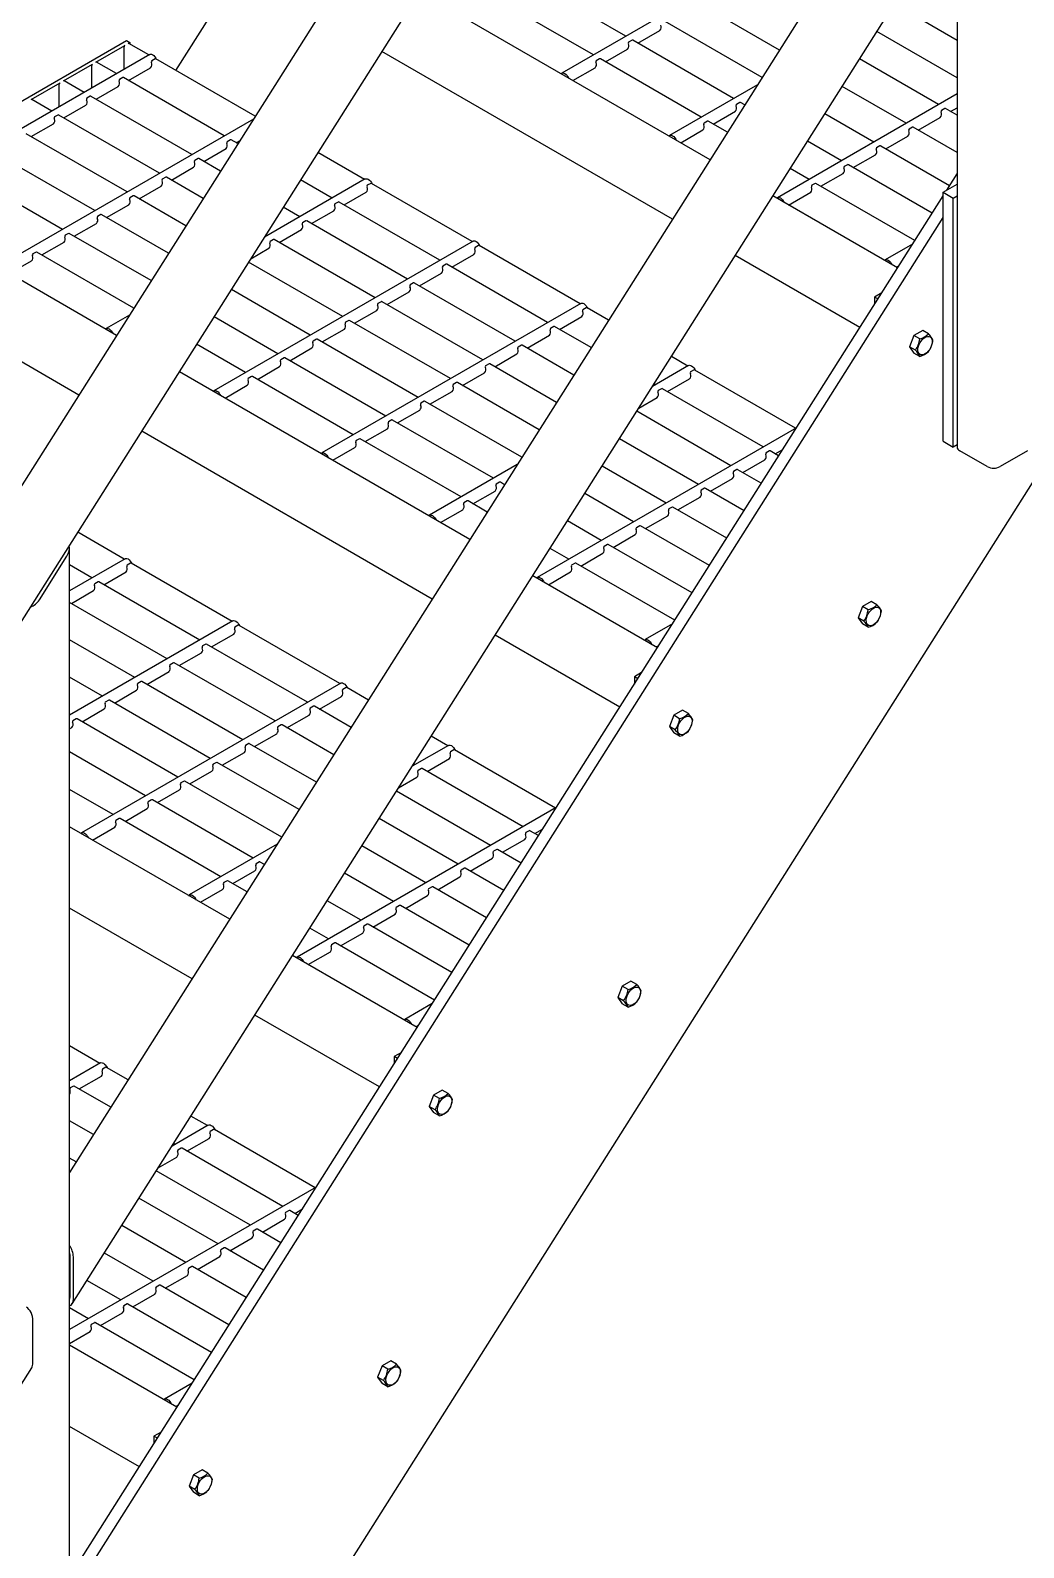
# Model space of a CAD drawing. Header units: millimetres. Extents: x 0 to 55611, y 0 to 32827.
# Drawn here: x 29078 to 29607, y 7451 to 8260 of the extents above; entities that cross this region are included whole.
import ezdxf

# ---------------------------------------------------------------- set-up
doc = ezdxf.new("R2010")
doc.units = ezdxf.units.MM
doc.header["$LTSCALE"] = 10
doc.linetypes.add('SLD-Continua', pattern=[0])
doc.layers.add('STRUC', color=5, linetype='SLD-Continua')

msp = doc.modelspace()

# ---------------------------------------------------------------- linework, layer by layer
at = {"layer": 'STRUC', "linetype": 'SLD-Continua', "lineweight": 25}
for p, q in [((30079.02, 9607.75), (28890.05, 7727.85)), ((28928.88, 7716.95), (30080.66, 9538.04)), ((30163.18, 8890.32), (28988.83, 7033.54)), ((29570.52, 8397.03), (29098.66, 7650.97)), ((29100.04, 7580.85), (29590.8, 8356.8)), ((29571.9, 8326.92), (29571.9, 8037.79)), ((29499.38, 8316.9), (29361.17, 8237.11)), ((29189.29, 8292.5), (29155.23, 8238.64)), ((29395.3, 8256.81), (29341.54, 8287.85)), ((29440.21, 8191), (29285.27, 8280.44)), ((29378.03, 8246.84), (29324.26, 8277.88)), ((29477.17, 8249.44), (29433.56, 8274.62)), ((29571.9, 8254.6), (29542.86, 8271.36)), ((29467.93, 8234.83), (29416.29, 8264.65)), ((28970.57, 8163.06), (29129.07, 8254.56)), ((29129.07, 8254.56), (29130.87, 8253.52)), ((29129.97, 8253.01), (29130.87, 8253.52)), ((29140.99, 8246.86), (29130.29, 8253.04)), ((29130.87, 8253.52), (29130.87, 8252.7)), ((29398.59, 8254.7), (29396.79, 8253.66)), ((29452.78, 8223.64), (29399.01, 8254.67)), ((29401.65, 8253.15), (29413.48, 8259.97)), ((29571.9, 8234.65), (29529.16, 8259.33)), ((29141.41, 8247.1), (29003.2, 8167.32)), ((29112.7, 8243.03), (29128.18, 8251.97)), ((29127.73, 8239.21), (29127.73, 8251.19)), ((29144.27, 8244.75), (29142.48, 8243.71)), ((29197.62, 8214.17), (29144.69, 8244.72)), ((29420.12, 8159.24), (29265.19, 8248.69)), ((29381.31, 8244.73), (29379.52, 8243.69)), ((29435.5, 8213.66), (29381.73, 8244.7)), ((29384.38, 8243.17), (29396.2, 8250)), ((29562.08, 8220.38), (29519.91, 8244.72)), ((29095.42, 8233.06), (29110.9, 8242)), ((29110.45, 8229.23), (29110.45, 8241.22)), ((29123.71, 8236.89), (29113.01, 8243.06)), ((29130.06, 8233.22), (29141.89, 8240.05)), ((29367.1, 8233.2), (29378.93, 8240.03)), ((29078.14, 8223.09), (29093.62, 8232.02)), ((29093.17, 8219.26), (29093.17, 8231.25)), ((29106.43, 8226.92), (29095.74, 8233.09)), ((29112.78, 8223.25), (29124.61, 8230.08)), ((29127, 8234.78), (29125.2, 8233.74)), ((29181.18, 8203.71), (29127.42, 8234.75)), ((29465.49, 8230.98), (29418.64, 8203.93)), ((29544.8, 8210.4), (29510.67, 8230.1)), ((29089.16, 8216.94), (29078.46, 8223.12)), ((29109.72, 8224.8), (29107.93, 8223.77)), ((29163.91, 8193.74), (29110.14, 8224.78)), ((29456.06, 8221.52), (29454.27, 8220.49)), ((29458.69, 8220.22), (29456.48, 8221.49)), ((29571.9, 8226.05), (29476.12, 8170.75)), ((29196.67, 8212.65), (29060.67, 8134.14)), ((29092.45, 8214.83), (29090.65, 8213.79)), ((29146.63, 8183.76), (29092.86, 8214.8)), ((29095.51, 8213.28), (29107.33, 8220.1)), ((29441.85, 8210), (29453.68, 8216.82)), ((29527.53, 8200.43), (29501.43, 8215.49)), ((29551.15, 8206.74), (29562.98, 8213.56)), ((29565.37, 8218.26), (29563.57, 8217.23)), ((29571.9, 8214.7), (29565.78, 8218.24)), ((29568.43, 8216.71), (29571.9, 8218.72)), ((29129.36, 8173.79), (29075.59, 8204.83)), ((29078.23, 8203.3), (29090.06, 8210.13)), ((29424.57, 8200.02), (29436.4, 8206.85)), ((29438.79, 8211.55), (29436.99, 8210.51)), ((29449.45, 8205.61), (29439.21, 8211.52)), ((29548.09, 8208.29), (29546.29, 8207.25)), ((29571.9, 8194.76), (29548.51, 8208.26)), ((29170.26, 8190.07), (29182.08, 8196.9)), ((29184.47, 8201.6), (29182.67, 8200.56)), ((29188.38, 8199.55), (29184.89, 8201.57)), ((29187.53, 8200.04), (29189.36, 8201.1)), ((29510.25, 8190.46), (29492.19, 8200.88)), ((29530.81, 8198.32), (29529.02, 8197.28)), ((29567.9, 8177.12), (29531.23, 8198.29)), ((29533.88, 8196.76), (29545.7, 8203.59)), ((29112.08, 8163.82), (29058.31, 8194.86)), ((29167.19, 8191.62), (29165.4, 8190.59)), ((29179.14, 8184.94), (29167.61, 8191.6)), ((29255.93, 8180.51), (29231.12, 8194.83)), ((29513.54, 8188.34), (29511.74, 8187.31)), ((29558.66, 8162.51), (29513.96, 8188.32)), ((29516.6, 8186.79), (29528.43, 8193.62)), ((29094.8, 8153.84), (29041.04, 8184.88)), ((29149.92, 8181.65), (29148.12, 8180.61)), ((29169.9, 8170.33), (29150.34, 8181.62)), ((29152.98, 8180.1), (29164.81, 8186.93)), ((29256.35, 8180.75), (29202.59, 8149.71)), ((29238.66, 8170.53), (29221.88, 8180.22)), ((29492.97, 8180.48), (29482.95, 8186.27)), ((29499.32, 8176.82), (29511.15, 8183.64)), ((29566.39, 8174.73), (29571.9, 8183.46)), ((29123.69, 8097.27), (28992.08, 8173.25)), ((29135.71, 8170.12), (29147.53, 8176.95)), ((29245.01, 8166.87), (29256.83, 8173.69)), ((29259.22, 8178.39), (29257.42, 8177.36)), ((29313.41, 8147.33), (29259.64, 8178.37)), ((29482.05, 8166.84), (29493.87, 8173.67)), ((29496.26, 8178.37), (29494.47, 8177.33)), ((29549.42, 8147.9), (29496.68, 8178.34)), ((29564.5, 8173.64), (29571.9, 8177.92)), ((29564.5, 8173.64), (29569.88, 8170.53)), ((29564.5, 8040.9), (29564.5, 8173.64)), ((29098.66, 7435.2), (29564.5, 8171.74)), ((29118.43, 8160.15), (29130.26, 8166.98)), ((29132.64, 8171.68), (29130.85, 8170.64)), ((29160.66, 8155.72), (29133.06, 8171.65)), ((29221.38, 8160.56), (29212.64, 8165.6)), ((29241.94, 8168.42), (29240.15, 8167.38)), ((29296.13, 8137.35), (29242.36, 8168.39)), ((29540.17, 8133.29), (29473.71, 8171.66)), ((29569.88, 8170.53), (29571.9, 8171.7)), ((29569.88, 8037.79), (29569.88, 8170.53)), ((29098.66, 7423.57), (29564.5, 8160.11)), ((29101.15, 8150.18), (29112.98, 8157.01)), ((29115.37, 8161.7), (29113.57, 8160.67)), ((29151.42, 8141.11), (29115.79, 8161.68)), ((29224.67, 8158.45), (29222.87, 8157.41)), ((29278.85, 8127.38), (29225.09, 8158.42)), ((29227.73, 8156.89), (29239.56, 8163.72)), ((29098.09, 8151.73), (29096.29, 8150.69)), ((29142.18, 8126.5), (29098.51, 8151.7)), ((29204.1, 8150.59), (29203.4, 8150.99)), ((29207.39, 8148.47), (29205.6, 8147.44)), ((29261.58, 8117.41), (29207.81, 8148.45)), ((29210.46, 8146.92), (29222.28, 8153.75)), ((29103.61, 8065.52), (28972.37, 8141.28)), ((29080.81, 8141.76), (29079.02, 8140.72)), ((29132.94, 8111.88), (29081.23, 8141.73)), ((29083.88, 8140.21), (29095.7, 8147.03)), ((29313.83, 8147.57), (29175.62, 8067.78)), ((29195.29, 8138.16), (29205, 8143.77)), ((29302.48, 8133.69), (29314.31, 8140.51)), ((29316.69, 8145.21), (29314.9, 8144.18)), ((29370.88, 8114.15), (29317.11, 8145.19)), ((29520.09, 8101.53), (29453.62, 8139.9)), ((29548.23, 8146.02), (29533.59, 8137.57)), ((29066.6, 8130.23), (29078.43, 8137.06)), ((29244.3, 8107.43), (29194.16, 8136.38)), ((29299.42, 8135.24), (29297.62, 8134.2)), ((29353.6, 8104.17), (29299.84, 8135.21)), ((29539.52, 8133.66), (29540.92, 8134.47)), ((29282.14, 8125.27), (29280.35, 8124.23)), ((29336.33, 8094.2), (29282.56, 8125.24)), ((29285.2, 8123.71), (29297.03, 8130.54)), ((29227.03, 8097.46), (29184.92, 8121.77)), ((29264.87, 8115.29), (29263.07, 8114.26)), ((29319.05, 8084.23), (29265.29, 8115.27)), ((29267.93, 8113.74), (29279.75, 8120.57)), ((29531.76, 8119.99), (29527.91, 8117.76)), ((29529.71, 8116.72), (29527.91, 8117.76)), ((29527.91, 8117.76), (29527.91, 8113.89)), ((29130.56, 8108.13), (29118.14, 8100.96)), ((29209.75, 8087.49), (29175.68, 8107.16)), ((29371.3, 8114.39), (29233.09, 8034.6)), ((29250.65, 8103.77), (29262.48, 8110.59)), ((29359.95, 8100.51), (29371.78, 8107.34)), ((29374.17, 8112.03), (29372.37, 8111)), ((29386.06, 8105.38), (29374.59, 8112.01)), ((29233.38, 8093.79), (29245.2, 8100.62)), ((29247.59, 8105.32), (29245.79, 8104.28)), ((29301.78, 8074.25), (29248.01, 8105.29)), ((29356.89, 8102.06), (29355.1, 8101.02)), ((29376.82, 8090.77), (29357.31, 8102.03)), ((29553.59, 8099.93), (29548.92, 8097.23)), ((29556.7, 8098.13), (29553.59, 8099.93)), ((29192.47, 8077.51), (29166.43, 8092.55)), ((29230.31, 8095.35), (29228.52, 8094.31)), ((29284.5, 8064.28), (29230.73, 8095.32)), ((29339.62, 8092.09), (29337.82, 8091.05)), ((29367.58, 8076.16), (29340.04, 8092.06)), ((29342.68, 8090.53), (29354.5, 8097.36)), ((29548.92, 8097.23), (29546.59, 8091.22)), ((29549.7, 8089.42), (29546.59, 8091.22)), ((29546.59, 8091.22), (29548.92, 8087.9)), ((29552.03, 8095.44), (29548.92, 8097.23)), ((29213.04, 8085.37), (29211.24, 8084.34)), ((29267.22, 8054.31), (29213.46, 8085.35)), ((29216.1, 8083.82), (29227.93, 8090.65)), ((29325.4, 8080.56), (29337.23, 8087.39)), ((29428.35, 8080.97), (29419.56, 8086.05)), ((29552.03, 8086.1), (29548.92, 8087.9)), ((29312.13, 7988.49), (29157.19, 8077.93)), ((29195.76, 8075.4), (29193.97, 8074.36)), ((29249.95, 8044.33), (29196.18, 8075.37)), ((29198.82, 8073.85), (29210.65, 8080.67)), ((29308.13, 8070.59), (29319.95, 8077.42)), ((29322.34, 8082.11), (29320.54, 8081.08)), ((29358.34, 8061.55), (29322.76, 8082.09)), ((29428.77, 8081.21), (29409.44, 8070.05)), ((29431.64, 8078.86), (29429.85, 8077.82)), ((29485.83, 8047.79), (29432.06, 8078.83)), ((29181.55, 8063.87), (29193.37, 8070.7)), ((29290.85, 8060.62), (29302.68, 8067.44)), ((29305.06, 8072.14), (29303.27, 8071.1)), ((29349.09, 8046.94), (29305.48, 8072.11)), ((29411.08, 8071), (29410.32, 8071.43)), ((29414.37, 8068.88), (29412.57, 8067.85)), ((29468.55, 8037.82), (29414.78, 8068.86)), ((29417.43, 8067.33), (29429.25, 8074.16)), ((29287.79, 8062.17), (29285.99, 8061.13)), ((29339.85, 8032.33), (29288.21, 8062.14)), ((29402.14, 8058.5), (29411.98, 8064.18)), ((29270.51, 8052.2), (29268.72, 8051.16)), ((29324.7, 8021.13), (29270.93, 8052.17)), ((29273.57, 8050.64), (29285.4, 8057.47)), ((29451.28, 8027.84), (29401.08, 8056.82)), ((29292.05, 7956.74), (29137.11, 8046.18)), ((29256.3, 8040.67), (29268.12, 8047.5)), ((29486.25, 8048.03), (29348.04, 7968.25)), ((29239.02, 8030.7), (29250.85, 8037.52)), ((29253.24, 8042.22), (29251.44, 8041.19)), ((29307.42, 8011.16), (29253.65, 8042.19)), ((29434, 8017.87), (29391.84, 8042.21)), ((29471.84, 8035.7), (29470.04, 8034.67)), ((29476.78, 8033.06), (29472.26, 8035.68)), ((29474.9, 8034.15), (29478.95, 8036.49)), ((29564.5, 8040.9), (29569.88, 8037.79)), ((29571.9, 8038.96), (29569.88, 8037.79)), ((29587.99, 8027.34), (29573.33, 8035.8)), ((29609.54, 8035.8), (29594.89, 8027.34)), ((29337.42, 8028.47), (29290.57, 8001.42)), ((29416.72, 8007.9), (29382.59, 8027.6)), ((29457.63, 8024.18), (29469.45, 8031)), ((29327.99, 8019.02), (29326.19, 8017.98)), ((29330.61, 8017.71), (29328.4, 8018.99)), ((29440.35, 8014.2), (29452.18, 8021.03)), ((29454.56, 8025.73), (29452.77, 8024.69)), ((29467.54, 8018.45), (29454.98, 8025.7)), ((29313.77, 8007.49), (29325.6, 8014.32)), ((29399.45, 7997.92), (29373.35, 8012.99)), ((29423.07, 8004.23), (29434.9, 8011.06)), ((29437.29, 8015.76), (29435.49, 8014.72)), ((29458.3, 8003.84), (29437.71, 8015.73)), ((29296.5, 7997.52), (29308.32, 8004.34)), ((29310.71, 8009.04), (29308.91, 8008.01)), ((29321.37, 8003.1), (29311.13, 8009.02)), ((29420.01, 8005.78), (29418.22, 8004.75)), ((29449.06, 7989.23), (29420.43, 8005.76)), ((29382.17, 7987.95), (29364.11, 7998.38)), ((29402.74, 7995.81), (29400.94, 7994.77)), ((29439.82, 7974.62), (29403.15, 7995.78)), ((29405.8, 7994.26), (29417.62, 8001.08)), ((29127.85, 7978), (29103.05, 7992.32)), ((29385.46, 7985.84), (29383.66, 7984.8)), ((29430.58, 7960.01), (29385.88, 7985.81)), ((29388.52, 7984.28), (29400.35, 7991.11)), ((29082.57, 7956.35), (29097.23, 7979.53)), ((29098.66, 7227.77), (29098.66, 7983.96)), ((29128.27, 7978.24), (29098.66, 7961.14)), ((29364.9, 7977.98), (29354.87, 7983.76)), ((29371.25, 7974.31), (29383.07, 7981.14)), ((29110.58, 7968.03), (29098.66, 7974.91)), ((29116.93, 7964.36), (29128.75, 7971.19)), ((29131.14, 7975.89), (29129.35, 7974.85)), ((29185.33, 7944.82), (29131.56, 7975.86)), ((29353.97, 7964.34), (29365.8, 7971.16)), ((29368.18, 7975.86), (29366.39, 7974.83)), ((29421.34, 7945.39), (29368.6, 7975.84)), ((29113.87, 7965.91), (29112.07, 7964.88)), ((29168.05, 7934.85), (29114.29, 7965.89)), ((29412.1, 7930.78), (29345.63, 7969.15)), ((29150.78, 7924.87), (29098.66, 7954.96)), ((29099.65, 7954.39), (29111.48, 7961.21)), ((29526.09, 7955.48), (29521.42, 7952.79)), ((29529.2, 7953.69), (29526.09, 7955.48)), ((29521.42, 7952.79), (29519.09, 7946.78)), ((29522.2, 7944.98), (29519.09, 7946.78)), ((29519.09, 7946.78), (29521.42, 7943.46)), ((29524.53, 7950.99), (29521.42, 7952.79)), ((29185.75, 7945.06), (29098.66, 7894.79)), ((29174.4, 7931.18), (29186.23, 7938.01)), ((29188.62, 7942.71), (29186.82, 7941.67)), ((29242.8, 7911.64), (29189.04, 7942.68)), ((29392.01, 7899.03), (29325.55, 7937.4)), ((29420.15, 7943.52), (29405.51, 7935.07)), ((29524.53, 7941.66), (29521.42, 7943.46)), ((29133.5, 7914.9), (29098.66, 7935.02)), ((29171.34, 7932.73), (29169.54, 7931.7)), ((29225.53, 7901.67), (29171.76, 7932.71)), ((29411.44, 7931.16), (29412.85, 7931.97)), ((29154.06, 7922.76), (29152.27, 7921.72)), ((29208.25, 7891.7), (29154.48, 7922.73)), ((29157.13, 7921.21), (29168.95, 7928.03)), ((29116.22, 7904.93), (29098.66, 7915.07)), ((29139.85, 7911.23), (29151.68, 7918.06)), ((29403.68, 7917.48), (29399.83, 7915.26)), ((29401.63, 7914.22), (29399.83, 7915.26)), ((29399.83, 7915.26), (29399.83, 7911.39)), ((29243.22, 7911.88), (29105.01, 7832.1)), ((29122.57, 7901.26), (29134.4, 7908.09)), ((29136.79, 7912.79), (29134.99, 7911.75)), ((29190.97, 7881.72), (29137.21, 7912.76)), ((29246.09, 7909.53), (29244.29, 7908.49)), ((29257.98, 7902.88), (29246.51, 7909.5)), ((29105.3, 7891.29), (29117.12, 7898.12)), ((29119.51, 7902.81), (29117.72, 7901.78)), ((29173.7, 7871.75), (29119.93, 7902.79)), ((29228.81, 7899.56), (29227.02, 7898.52)), ((29248.74, 7888.27), (29229.23, 7899.53)), ((29231.88, 7898), (29243.7, 7904.83)), ((29425.51, 7897.42), (29420.84, 7894.73)), ((29428.62, 7895.63), (29425.51, 7897.42)), ((29098.95, 7894.95), (29098.66, 7895.12)), ((29102.24, 7892.84), (29100.44, 7891.8)), ((29156.42, 7861.78), (29102.65, 7892.81)), ((29211.54, 7889.58), (29209.74, 7888.55)), ((29239.5, 7873.66), (29211.96, 7889.56)), ((29214.6, 7888.03), (29226.43, 7894.86)), ((29420.84, 7894.73), (29418.51, 7888.71)), ((29421.62, 7886.92), (29418.51, 7888.71)), ((29418.51, 7888.71), (29420.84, 7885.39)), ((29423.95, 7892.93), (29420.84, 7894.73)), ((29098.66, 7887.45), (29099.85, 7888.14)), ((29197.32, 7878.06), (29209.15, 7884.88)), ((29300.28, 7878.46), (29291.48, 7883.54)), ((29423.95, 7883.6), (29420.84, 7885.39)), ((29139.15, 7851.8), (29098.66, 7875.18)), ((29180.05, 7868.08), (29191.87, 7874.91)), ((29194.26, 7879.61), (29192.47, 7878.57)), ((29230.26, 7859.04), (29194.68, 7879.58)), ((29300.69, 7878.7), (29281.37, 7867.55)), ((29303.56, 7876.35), (29301.77, 7875.31)), ((29357.75, 7845.28), (29303.98, 7876.32)), ((29162.77, 7858.11), (29174.6, 7864.94)), ((29176.99, 7869.64), (29175.19, 7868.6)), ((29221.02, 7844.43), (29177.4, 7869.61)), ((29283, 7868.49), (29282.24, 7868.93)), ((29286.29, 7866.38), (29284.49, 7865.34)), ((29340.47, 7835.31), (29286.71, 7866.35)), ((29289.35, 7864.82), (29301.18, 7871.65)), ((29159.71, 7859.66), (29157.91, 7858.63)), ((29211.78, 7829.82), (29160.13, 7859.64)), ((29274.06, 7856), (29283.9, 7861.68)), ((29121.87, 7841.83), (29098.66, 7855.23)), ((29142.43, 7849.69), (29140.64, 7848.65)), ((29196.62, 7818.62), (29142.85, 7849.66)), ((29145.5, 7848.14), (29157.32, 7854.96)), ((29323.2, 7825.34), (29273, 7854.32)), ((29128.22, 7838.16), (29140.05, 7844.99)), ((29358.17, 7845.53), (29219.96, 7765.74)), ((29184.05, 7785.99), (29098.66, 7835.28)), ((29110.94, 7828.19), (29122.77, 7835.02)), ((29125.16, 7839.72), (29123.36, 7838.68)), ((29179.34, 7808.65), (29125.58, 7839.69)), ((29305.92, 7815.36), (29263.76, 7839.7)), ((29343.76, 7833.2), (29341.96, 7832.16)), ((29348.71, 7830.56), (29344.18, 7833.17)), ((29346.82, 7831.64), (29350.87, 7833.98)), ((29209.34, 7825.97), (29162.49, 7798.92)), ((29288.64, 7805.39), (29254.52, 7825.09)), ((29329.55, 7821.67), (29341.37, 7828.5)), ((29199.91, 7816.51), (29198.11, 7815.47)), ((29202.53, 7815.21), (29200.33, 7816.48)), ((29312.27, 7811.7), (29324.1, 7818.53)), ((29326.48, 7823.22), (29324.69, 7822.19)), ((29339.47, 7815.95), (29326.9, 7823.2)), ((29185.69, 7804.98), (29197.52, 7811.81)), ((29271.37, 7795.42), (29245.27, 7810.48)), ((29295, 7801.72), (29306.82, 7808.55)), ((29309.21, 7813.25), (29307.41, 7812.21)), ((29330.22, 7801.33), (29309.63, 7813.22)), ((29168.42, 7795.01), (29180.24, 7801.84)), ((29182.63, 7806.54), (29180.83, 7805.5)), ((29193.29, 7800.6), (29183.05, 7806.51)), ((29291.93, 7803.28), (29290.14, 7802.24)), ((29320.98, 7786.72), (29292.35, 7803.25)), ((29163.97, 7754.23), (29098.66, 7791.94)), ((29254.09, 7785.44), (29236.03, 7795.87)), ((29274.66, 7793.3), (29272.86, 7792.27)), ((29311.74, 7772.11), (29275.08, 7793.28)), ((29277.72, 7791.75), (29289.55, 7798.58)), ((29260.44, 7781.78), (29272.27, 7788.61)), ((29236.82, 7775.47), (29226.79, 7781.26)), ((29243.17, 7771.81), (29254.99, 7778.63)), ((29257.38, 7783.33), (29255.58, 7782.29)), ((29302.5, 7757.5), (29257.8, 7783.3)), ((29225.89, 7761.83), (29237.72, 7768.66)), ((29240.1, 7773.36), (29238.31, 7772.32)), ((29293.26, 7742.89), (29240.52, 7773.33)), ((29284.02, 7728.28), (29217.55, 7766.65)), ((29398.01, 7752.98), (29393.34, 7750.28)), ((29401.12, 7751.18), (29398.01, 7752.98)), ((29393.34, 7750.28), (29391.01, 7744.27)), ((29394.12, 7742.48), (29391.01, 7744.27)), ((29391.01, 7744.27), (29393.34, 7740.95)), ((29396.45, 7748.49), (29393.34, 7750.28)), ((29292.07, 7741.01), (29277.43, 7732.56)), ((29396.45, 7739.16), (29393.34, 7740.95)), ((29263.93, 7696.52), (29197.47, 7734.89)), ((29283.36, 7728.65), (29284.77, 7729.46)), ((29114.72, 7709.14), (29098.66, 7718.41)), ((29275.61, 7714.98), (29271.75, 7712.75)), ((29273.55, 7711.71), (29271.75, 7712.75)), ((29271.75, 7712.75), (29271.75, 7708.88)), ((29115.14, 7709.38), (29098.66, 7699.86)), ((29118.01, 7707.02), (29116.21, 7705.99)), ((29129.9, 7700.37), (29118.43, 7707)), ((29100.73, 7697.05), (29098.94, 7696.01)), ((29120.66, 7685.76), (29101.15, 7697.02)), ((29103.8, 7695.5), (29115.62, 7702.32)), ((29297.43, 7694.92), (29292.76, 7692.22)), ((29300.54, 7693.12), (29297.43, 7694.92)), ((29292.76, 7692.22), (29290.43, 7686.21)), ((29295.88, 7690.43), (29292.76, 7692.22)), ((29111.42, 7671.15), (29098.66, 7678.52)), ((29172.2, 7675.96), (29163.4, 7681.03)), ((29293.54, 7684.41), (29290.43, 7686.21)), ((29290.43, 7686.21), (29292.76, 7682.89)), ((29295.88, 7681.09), (29292.76, 7682.89)), ((29172.62, 7676.2), (29153.29, 7665.04)), ((29175.48, 7673.84), (29173.69, 7672.81)), ((29229.67, 7642.78), (29175.9, 7673.82)), ((29154.92, 7665.98), (29154.16, 7666.42)), ((29158.21, 7663.87), (29156.41, 7662.83)), ((29212.39, 7632.8), (29158.63, 7663.84)), ((29161.27, 7662.32), (29173.1, 7669.14)), ((29102.18, 7656.54), (29098.66, 7658.57)), ((29145.98, 7653.49), (29155.82, 7659.17)), ((29195.12, 7622.83), (29144.92, 7651.81)), ((29230.09, 7643.02), (29098.66, 7567.14)), ((29177.84, 7612.86), (29135.68, 7637.2)), ((29215.68, 7630.69), (29213.89, 7629.66)), ((29220.63, 7628.05), (29216.1, 7630.66)), ((29218.74, 7629.14), (29222.79, 7631.48)), ((29160.57, 7602.89), (29126.44, 7622.59)), ((29201.47, 7619.17), (29213.29, 7625.99)), ((29184.19, 7609.19), (29196.02, 7616.02)), ((29198.41, 7620.72), (29196.61, 7619.68)), ((29211.39, 7613.44), (29198.83, 7620.69)), ((29098.95, 7584.53), (29098.95, 7606.96)), ((29100.68, 7583.54), (29100.68, 7605.96)), ((29143.29, 7592.91), (29117.2, 7607.98)), ((29166.92, 7599.22), (29178.74, 7606.05)), ((29181.13, 7610.75), (29179.33, 7609.71)), ((29202.15, 7598.83), (29181.55, 7610.72)), ((29163.85, 7600.77), (29162.06, 7599.74)), ((29192.9, 7584.22), (29164.27, 7600.75)), ((29126.01, 7582.94), (29107.95, 7593.36)), ((29146.58, 7590.8), (29144.78, 7589.76)), ((29183.66, 7569.61), (29147, 7590.77)), ((29149.64, 7589.25), (29161.47, 7596.07)), ((29132.36, 7579.27), (29144.19, 7586.1)), ((29108.74, 7572.97), (29098.66, 7578.79)), ((29115.09, 7569.3), (29126.91, 7576.13)), ((29129.3, 7580.83), (29127.51, 7579.79)), ((29174.42, 7554.99), (29129.72, 7580.8)), ((29079.12, 7549.46), (29079.12, 7571.88)), ((29098.66, 7559.81), (29109.64, 7566.15)), ((29112.03, 7570.85), (29110.23, 7569.82)), ((29165.18, 7540.38), (29112.45, 7570.83)), ((29155.94, 7525.77), (29098.66, 7558.84)), ((29269.93, 7550.47), (29265.27, 7547.78)), ((29273.04, 7548.68), (29269.93, 7550.47)), ((28910.94, 7281.86), (29078.49, 7546.77)), ((29265.27, 7547.78), (29262.93, 7541.77)), ((29266.04, 7539.97), (29262.93, 7541.77)), ((29262.93, 7541.77), (29265.27, 7538.45)), ((29268.38, 7545.98), (29265.27, 7547.78)), ((29163.99, 7538.51), (29149.36, 7530.06)), ((29268.38, 7536.65), (29265.27, 7538.45)), ((29155.29, 7526.15), (29156.69, 7526.96)), ((29135.86, 7494.02), (29098.66, 7515.49)), ((29147.53, 7512.47), (29143.67, 7510.24)), ((29145.47, 7509.21), (29143.67, 7510.24)), ((29143.67, 7510.24), (29143.67, 7506.37)), ((29169.35, 7492.41), (29164.69, 7489.72)), ((29172.46, 7490.61), (29169.35, 7492.41)), ((29164.69, 7489.72), (29162.35, 7483.7)), ((29167.8, 7487.92), (29164.69, 7489.72)), ((29165.46, 7481.91), (29162.35, 7483.7)), ((29162.35, 7483.7), (29164.69, 7480.38)), ((29167.8, 7478.59), (29164.69, 7480.38))]:
    msp.add_line(p, q, dxfattribs=at)
at = {"layer": 'STRUC', "linetype": 'SLD-Continua', "lineweight": 25, "flags": 128}
for points in [[(29141.41, 8247.1), (29141.8, 8247.24), (29142.37, 8247.2), (29142.99, 8246.95), (29143.61, 8246.49), (29144.18, 8245.87), (29144.66, 8245.12), (29144.91, 8244.6)], [(29360.84, 8236.82), (29361.09, 8237.06), (29361.57, 8237.25), (29362.14, 8237.21), (29362.76, 8236.95), (29363.38, 8236.49), (29363.95, 8235.87), (29364.43, 8235.13), (29364.67, 8234.6)], [(29418.31, 8203.64), (29418.56, 8203.88), (29419.04, 8204.07), (29419.61, 8204.03), (29420.23, 8203.77), (29420.85, 8203.32), (29421.42, 8202.69), (29421.9, 8201.95), (29422.15, 8201.42)], [(29256.35, 8180.75), (29256.75, 8180.88), (29257.32, 8180.85), (29257.94, 8180.59), (29258.56, 8180.13), (29259.13, 8179.51), (29259.61, 8178.77), (29259.86, 8178.24)], [(29475.79, 8170.46), (29476.03, 8170.7), (29476.51, 8170.89), (29477.09, 8170.85), (29477.7, 8170.59), (29478.32, 8170.14), (29478.9, 8169.51), (29479.37, 8168.77), (29479.62, 8168.24)], [(29313.83, 8147.57), (29314.22, 8147.7), (29314.79, 8147.67), (29315.41, 8147.41), (29316.03, 8146.95), (29316.6, 8146.33), (29317.08, 8145.59), (29317.33, 8145.06)], [(29533.26, 8137.28), (29533.51, 8137.52), (29533.99, 8137.71), (29534.56, 8137.67), (29535.18, 8137.42), (29535.8, 8136.96), (29536.37, 8136.33), (29536.85, 8135.59), (29537.1, 8135.07)], [(29371.3, 8114.39), (29371.7, 8114.53), (29372.27, 8114.49), (29372.89, 8114.23), (29373.51, 8113.77), (29374.08, 8113.15), (29374.56, 8112.41), (29374.8, 8111.88)], [(29117.81, 8100.67), (29118.06, 8100.91), (29118.54, 8101.1), (29119.11, 8101.06), (29119.73, 8100.8), (29120.35, 8100.35), (29120.92, 8099.72), (29121.4, 8098.98), (29121.65, 8098.45)], [(29554.85, 8087.41), (29553.96, 8087.02), (29553.13, 8086.89), (29552.38, 8087.03), (29551.77, 8087.42), (29551.33, 8088.06), (29551.07, 8088.89), (29551.02, 8089.89), (29551.18, 8090.99), (29551.53, 8092.14), (29552.06, 8093.27), (29552.74, 8094.32), (29553.54, 8095.24), (29554.4, 8095.98), (29555.29, 8096.49), (29556.16, 8096.76), (29556.95, 8096.75), (29557.64, 8096.49), (29558.17, 8095.97), (29558.52, 8095.23), (29558.67, 8094.31), (29558.62, 8093.25), (29558.37, 8092.12), (29557.92, 8090.97), (29557.31, 8089.87), (29556.57, 8088.88), (29555.73, 8088.04), (29554.85, 8087.41)], [(29428.77, 8081.21), (29429.17, 8081.35), (29429.74, 8081.31), (29430.36, 8081.05), (29430.98, 8080.6), (29431.55, 8079.97), (29432.03, 8079.23), (29432.28, 8078.7)], [(29175.29, 8067.49), (29175.54, 8067.73), (29176.01, 8067.92), (29176.59, 8067.88), (29177.21, 8067.63), (29177.82, 8067.17), (29178.4, 8066.54), (29178.87, 8065.8), (29179.12, 8065.27)], [(29232.76, 8034.31), (29233.01, 8034.55), (29233.49, 8034.74), (29234.06, 8034.7), (29234.68, 8034.45), (29235.3, 8033.99), (29235.87, 8033.36), (29236.35, 8032.62), (29236.6, 8032.1)], [(29290.24, 8001.13), (29290.48, 8001.37), (29290.96, 8001.56), (29291.53, 8001.52), (29292.15, 8001.27), (29292.77, 8000.81), (29293.34, 8000.19), (29293.82, 7999.44), (29294.07, 7998.92)], [(29128.27, 7978.24), (29128.67, 7978.38), (29129.24, 7978.34), (29129.86, 7978.08), (29130.48, 7977.63), (29131.05, 7977), (29131.53, 7976.26), (29131.78, 7975.73)], [(29347.71, 7967.95), (29347.96, 7968.19), (29348.44, 7968.38), (29349.01, 7968.35), (29349.63, 7968.09), (29350.25, 7967.63), (29350.82, 7967.01), (29351.3, 7966.27), (29351.54, 7965.74)], [(29527.35, 7942.97), (29526.46, 7942.58), (29525.63, 7942.45), (29524.88, 7942.58), (29524.27, 7942.98), (29523.83, 7943.61), (29523.57, 7944.45), (29523.52, 7945.45), (29523.68, 7946.55), (29524.03, 7947.69), (29524.56, 7948.82), (29525.24, 7949.88), (29526.04, 7950.8), (29526.9, 7951.54), (29527.79, 7952.05), (29528.66, 7952.31), (29529.45, 7952.31), (29530.14, 7952.04), (29530.67, 7951.53), (29531.02, 7950.79), (29531.17, 7949.86), (29531.12, 7948.81), (29530.87, 7947.68), (29530.42, 7946.53), (29529.81, 7945.43), (29529.07, 7944.43), (29528.23, 7943.6), (29527.35, 7942.97)], [(29185.75, 7945.06), (29186.14, 7945.2), (29186.72, 7945.16), (29187.33, 7944.91), (29187.95, 7944.45), (29188.53, 7943.82), (29189, 7943.08), (29189.25, 7942.55)], [(29405.18, 7934.77), (29405.43, 7935.01), (29405.91, 7935.2), (29406.48, 7935.17), (29407.1, 7934.91), (29407.72, 7934.45), (29408.29, 7933.83), (29408.77, 7933.09), (29409.02, 7932.56)], [(29243.22, 7911.88), (29243.62, 7912.02), (29244.19, 7911.98), (29244.81, 7911.73), (29245.43, 7911.27), (29246, 7910.64), (29246.48, 7909.9), (29246.73, 7909.38)], [(29426.77, 7884.91), (29425.88, 7884.52), (29425.05, 7884.39), (29424.3, 7884.52), (29423.69, 7884.92), (29423.25, 7885.55), (29422.99, 7886.39), (29422.94, 7887.38), (29423.1, 7888.48), (29423.45, 7889.63), (29423.98, 7890.76), (29424.66, 7891.82), (29425.46, 7892.74), (29426.32, 7893.47), (29427.21, 7893.99), (29428.08, 7894.25), (29428.87, 7894.25), (29429.56, 7893.98), (29430.09, 7893.46), (29430.44, 7892.72), (29430.6, 7891.8), (29430.54, 7890.74), (29430.29, 7889.61), (29429.84, 7888.47), (29429.23, 7887.37), (29428.49, 7886.37), (29427.65, 7885.54), (29426.77, 7884.91)], [(29300.69, 7878.7), (29301.09, 7878.84), (29301.66, 7878.8), (29302.28, 7878.55), (29302.9, 7878.09), (29303.47, 7877.47), (29303.95, 7876.72), (29304.2, 7876.2)], [(29104.68, 7831.8), (29104.93, 7832.05), (29105.41, 7832.23), (29105.98, 7832.2), (29106.6, 7831.94), (29107.22, 7831.48), (29107.79, 7830.86), (29108.27, 7830.12), (29108.52, 7829.59)], [(29162.16, 7798.62), (29162.4, 7798.87), (29162.88, 7799.05), (29163.45, 7799.02), (29164.07, 7798.76), (29164.69, 7798.3), (29165.26, 7797.68), (29165.74, 7796.94), (29165.99, 7796.41)], [(29219.63, 7765.45), (29219.88, 7765.69), (29220.36, 7765.88), (29220.93, 7765.84), (29221.55, 7765.58), (29222.17, 7765.12), (29222.74, 7764.5), (29223.22, 7763.76), (29223.46, 7763.23)], [(29399.27, 7740.46), (29398.39, 7740.07), (29397.55, 7739.94), (29396.81, 7740.08), (29396.19, 7740.47), (29395.75, 7741.11), (29395.49, 7741.94), (29395.44, 7742.94), (29395.6, 7744.04), (29395.95, 7745.19), (29396.48, 7746.32), (29397.16, 7747.37), (29397.96, 7748.29), (29398.82, 7749.03), (29399.71, 7749.54), (29400.58, 7749.81), (29401.38, 7749.8), (29402.06, 7749.54), (29402.59, 7749.02), (29402.94, 7748.28), (29403.1, 7747.36), (29403.04, 7746.3), (29402.79, 7745.17), (29402.34, 7744.02), (29401.73, 7742.92), (29400.99, 7741.93), (29400.15, 7741.09), (29399.27, 7740.46)], [(29277.1, 7732.27), (29277.35, 7732.51), (29277.83, 7732.7), (29278.4, 7732.66), (29279.02, 7732.4), (29279.64, 7731.95), (29280.21, 7731.32), (29280.69, 7730.58), (29280.94, 7730.05)], [(29115.14, 7709.38), (29115.54, 7709.51), (29116.11, 7709.48), (29116.73, 7709.22), (29117.35, 7708.76), (29117.92, 7708.14), (29118.4, 7707.4), (29118.65, 7706.87)], [(29298.69, 7682.4), (29297.81, 7682.01), (29296.97, 7681.88), (29296.23, 7682.02), (29295.62, 7682.41), (29295.17, 7683.04), (29294.92, 7683.88), (29294.86, 7684.88), (29295.02, 7685.98), (29295.37, 7687.12), (29295.9, 7688.26), (29296.58, 7689.31), (29297.38, 7690.23), (29298.25, 7690.97), (29299.14, 7691.48), (29300, 7691.74), (29300.8, 7691.74), (29301.48, 7691.47), (29302.01, 7690.96), (29302.36, 7690.22), (29302.52, 7689.29), (29302.46, 7688.24), (29302.21, 7687.11), (29301.76, 7685.96), (29301.15, 7684.86), (29300.41, 7683.87), (29299.57, 7683.03), (29298.69, 7682.4)], [(29172.62, 7676.2), (29173.01, 7676.33), (29173.58, 7676.3), (29174.2, 7676.04), (29174.82, 7675.58), (29175.39, 7674.96), (29175.87, 7674.22), (29176.12, 7673.69)], [(29271.19, 7537.96), (29270.31, 7537.57), (29269.47, 7537.44), (29268.73, 7537.57), (29268.12, 7537.97), (29267.67, 7538.6), (29267.42, 7539.44), (29267.36, 7540.43), (29267.52, 7541.53), (29267.87, 7542.68), (29268.4, 7543.81), (29269.08, 7544.87), (29269.88, 7545.79), (29270.75, 7546.52), (29271.64, 7547.04), (29272.5, 7547.3), (29273.3, 7547.3), (29273.98, 7547.03), (29274.51, 7546.51), (29274.86, 7545.77), (29275.02, 7544.85), (29274.97, 7543.8), (29274.71, 7542.66), (29274.27, 7541.52), (29273.65, 7540.42), (29272.91, 7539.42), (29272.07, 7538.59), (29271.19, 7537.96)], [(29149.03, 7529.76), (29149.27, 7530), (29149.75, 7530.19), (29150.32, 7530.16), (29150.94, 7529.9), (29151.56, 7529.44), (29152.13, 7528.82), (29152.61, 7528.08), (29152.86, 7527.55)], [(29170.61, 7479.9), (29169.73, 7479.51), (29168.89, 7479.37), (29168.15, 7479.51), (29167.54, 7479.9), (29167.09, 7480.54), (29166.84, 7481.37), (29166.79, 7482.37), (29166.94, 7483.47), (29167.29, 7484.62), (29167.82, 7485.75), (29168.51, 7486.8), (29169.3, 7487.72), (29170.17, 7488.46), (29171.06, 7488.98), (29171.92, 7489.24), (29172.72, 7489.24), (29173.4, 7488.97), (29173.93, 7488.45), (29174.28, 7487.71), (29174.44, 7486.79), (29174.39, 7485.73), (29174.13, 7484.6), (29173.69, 7483.45), (29173.08, 7482.35), (29172.33, 7481.36), (29171.5, 7480.53), (29170.61, 7479.9)]]:
    msp.add_lwpolyline(points, dxfattribs=at)
at = {"layer": 'STRUC', "linetype": 'SLD-Continua', "lineweight": 25}
for centre, radius, start, end in [((29411.92, 8261.61), 2.26, 313.47222, 28.48726), ((29130.16, 8252.75), 0.319, 65.69288, 125.61758), ((29397.33, 8253.09), 0.791, 133.11728, 207.6572), ((29398.77, 8254.34), 0.402, 54.46254, 117.32452), ((29128.7, 8251.15), 0.976, 122.60548, 177.39452), ((29144.46, 8244.39), 0.402, 54.46254, 117.32452), ((29381.5, 8244.37), 0.402, 54.46254, 117.32452), ((29394.65, 8251.64), 2.26, 313.47222, 28.48726), ((29111.42, 8241.17), 0.976, 122.60548, 177.39452), ((29112.88, 8242.77), 0.319, 65.69288, 125.61758), ((29140.33, 8241.69), 2.26, 313.47222, 28.48726), ((29143.02, 8243.14), 0.791, 133.11728, 207.6572), ((29377.37, 8241.67), 2.26, 313.47222, 28.48726), ((29380.06, 8243.11), 0.791, 133.11728, 207.6572), ((29094.15, 8231.2), 0.976, 122.60548, 177.39452), ((29095.61, 8232.8), 0.319, 65.69288, 125.61758), ((29123.05, 8231.72), 2.26, 313.47222, 28.48726), ((29125.74, 8233.16), 0.791, 133.11728, 207.6572), ((29127.18, 8234.42), 0.402, 54.46254, 117.32452), ((29078.33, 8222.83), 0.319, 65.69288, 125.61758), ((29105.78, 8221.74), 2.26, 313.47222, 28.48726), ((29108.47, 8223.19), 0.791, 133.11728, 207.6572), ((29109.91, 8224.45), 0.402, 54.46254, 117.32452), ((29454.81, 8219.91), 0.791, 133.11728, 207.6572), ((29456.25, 8221.17), 0.402, 54.46254, 117.32452), ((29088.5, 8211.77), 2.26, 313.47222, 28.48726), ((29091.19, 8213.22), 0.791, 133.11728, 207.6572), ((29092.63, 8214.47), 0.402, 54.46254, 117.32452), ((29452.12, 8218.46), 2.26, 313.47222, 28.48726), ((29561.42, 8215.2), 2.26, 313.47222, 28.48726), ((29564.11, 8216.65), 0.791, 133.11728, 207.6572), ((29565.55, 8217.91), 0.402, 54.46254, 117.32452), ((29434.85, 8208.49), 2.26, 313.47222, 28.48726), ((29437.53, 8209.93), 0.791, 133.11728, 207.6572), ((29438.97, 8211.19), 0.402, 54.46254, 117.32452), ((29544.15, 8205.23), 2.26, 313.47222, 28.48726), ((29546.83, 8206.68), 0.791, 133.11728, 207.6572), ((29548.27, 8207.93), 0.402, 54.46254, 117.32452), ((29180.53, 8198.54), 2.26, 313.47222, 28.48726), ((29183.22, 8199.98), 0.791, 133.11728, 207.6572), ((29184.66, 8201.24), 0.402, 54.46254, 117.32452), ((29526.87, 8195.26), 2.26, 313.47222, 28.48726), ((29529.56, 8196.7), 0.791, 133.11728, 207.6572), ((29531, 8197.96), 0.402, 54.46254, 117.32452), ((29163.25, 8188.57), 2.26, 313.47222, 28.48726), ((29165.94, 8190.01), 0.791, 133.11728, 207.6572), ((29167.38, 8191.27), 0.402, 54.46254, 117.32452), ((29513.72, 8187.99), 0.402, 54.46254, 117.32452), ((29148.66, 8180.04), 0.791, 133.11728, 207.6572), ((29150.1, 8181.29), 0.402, 54.46254, 117.32452), ((29509.59, 8185.28), 2.26, 313.47222, 28.48726), ((29512.28, 8186.73), 0.791, 133.11728, 207.6572), ((29145.98, 8178.59), 2.26, 313.47222, 28.48726), ((29255.28, 8175.33), 2.26, 313.47222, 28.48726), ((29257.97, 8176.78), 0.791, 133.11728, 207.6572), ((29259.41, 8178.04), 0.402, 54.46254, 117.32452), ((29492.32, 8175.31), 2.26, 313.47222, 28.48726), ((29495.01, 8176.76), 0.791, 133.11728, 207.6572), ((29496.45, 8178.01), 0.402, 54.46254, 117.32452), ((29128.7, 8168.62), 2.26, 313.47222, 28.48726), ((29131.39, 8170.06), 0.791, 133.11728, 207.6572), ((29132.83, 8171.32), 0.402, 54.46254, 117.32452), ((29238, 8165.36), 2.26, 313.47222, 28.48726), ((29240.69, 8166.8), 0.791, 133.11728, 207.6572), ((29242.13, 8168.06), 0.402, 54.46254, 117.32452), ((29111.42, 8158.65), 2.26, 313.47222, 28.48726), ((29114.11, 8160.09), 0.791, 133.11728, 207.6572), ((29115.55, 8161.35), 0.402, 54.46254, 117.32452), ((29220.73, 8155.39), 2.26, 313.47222, 28.48726), ((29223.41, 8156.83), 0.791, 133.11728, 207.6572), ((29224.85, 8158.09), 0.402, 54.46254, 117.32452), ((29094.15, 8148.67), 2.26, 313.47222, 28.48726), ((29096.84, 8150.12), 0.791, 133.11728, 207.6572), ((29098.28, 8151.37), 0.402, 54.46254, 117.32452), ((29207.58, 8148.12), 0.402, 54.46254, 117.32452), ((29076.87, 8138.7), 2.26, 313.47222, 28.48726), ((29079.56, 8140.14), 0.791, 133.11728, 207.6572), ((29081, 8141.4), 0.402, 54.46254, 117.32452), ((29203.45, 8145.41), 2.26, 313.47222, 28.48726), ((29206.14, 8146.86), 0.791, 133.11728, 207.6572), ((29312.75, 8142.15), 2.26, 313.47222, 28.48726), ((29315.44, 8143.6), 0.791, 133.11728, 207.6572), ((29316.88, 8144.86), 0.402, 54.46254, 117.32452), ((29295.48, 8132.18), 2.26, 313.47222, 28.48726), ((29298.16, 8133.63), 0.791, 133.11728, 207.6572), ((29299.6, 8134.88), 0.402, 54.46254, 117.32452), ((29280.89, 8123.65), 0.791, 133.11728, 207.6572), ((29282.33, 8124.91), 0.402, 54.46254, 117.32452), ((29265.05, 8114.94), 0.402, 54.46254, 117.32452), ((29278.2, 8122.21), 2.26, 313.47222, 28.48726), ((29260.92, 8112.23), 2.26, 313.47222, 28.48726), ((29263.61, 8113.68), 0.791, 133.11728, 207.6572), ((29370.23, 8108.98), 2.26, 313.47222, 28.48726), ((29372.91, 8110.42), 0.791, 133.11728, 207.6572), ((29374.35, 8111.68), 0.402, 54.46254, 117.32452), ((29243.65, 8102.26), 2.26, 313.47222, 28.48726), ((29246.33, 8103.71), 0.791, 133.11728, 207.6572), ((29247.77, 8104.96), 0.402, 54.46254, 117.32452), ((29352.95, 8099), 2.26, 313.47222, 28.48726), ((29355.64, 8100.45), 0.791, 133.11728, 207.6572), ((29357.08, 8101.7), 0.402, 54.46254, 117.32452), ((29226.37, 8092.29), 2.26, 313.47222, 28.48726), ((29229.06, 8093.73), 0.791, 133.11728, 207.6572), ((29230.5, 8094.99), 0.402, 54.46254, 117.32452), ((29338.36, 8090.47), 0.791, 133.11728, 207.6572), ((29339.8, 8091.73), 0.402, 54.46254, 117.32452), ((29539.26, 8096.93), 12.86, 324.27375, 353.31489), ((29549.53, 8105.17), 10.05, 284.44632, 315.54831), ((29547.82, 8089.41), 12.45, 25.72064, 44.4807), ((29546.07, 8096.38), 13.06, 324.49602, 353.09262), ((29209.1, 8082.31), 2.26, 313.47222, 28.48726), ((29211.78, 8083.76), 0.791, 133.11728, 207.6572), ((29213.22, 8085.02), 0.402, 54.46254, 117.32452), ((29335.67, 8089.03), 2.26, 313.47222, 28.48726), ((29542.27, 8081.72), 10.71, 24.17619, 46.02515), ((29549.53, 8095.83), 10.04, 284.43921, 315.55542), ((29195.95, 8075.04), 0.402, 54.46254, 117.32452), ((29318.4, 8079.06), 2.26, 313.47222, 28.48726), ((29321.08, 8080.5), 0.791, 133.11728, 207.6572), ((29322.52, 8081.76), 0.402, 54.46254, 117.32452), ((29427.7, 8075.8), 2.26, 313.47222, 28.48726), ((29430.39, 8077.24), 0.791, 133.11728, 207.6572), ((29431.83, 8078.5), 0.402, 54.46254, 117.32452), ((29191.82, 8072.34), 2.26, 313.47222, 28.48726), ((29194.51, 8073.79), 0.791, 133.11728, 207.6572), ((29301.12, 8069.08), 2.26, 313.47222, 28.48726), ((29303.81, 8070.53), 0.791, 133.11728, 207.6572), ((29305.25, 8071.78), 0.402, 54.46254, 117.32452), ((29410.42, 8065.82), 2.26, 313.47222, 28.48726), ((29413.11, 8067.27), 0.791, 133.11728, 207.6572), ((29414.55, 8068.53), 0.402, 54.46254, 117.32452), ((29283.85, 8059.11), 2.26, 313.47222, 28.48726), ((29286.53, 8060.55), 0.791, 133.11728, 207.6572), ((29287.97, 8061.81), 0.402, 54.46254, 117.32452), ((29269.26, 8050.58), 0.791, 133.11728, 207.6572), ((29270.7, 8051.84), 0.402, 54.46254, 117.32452), ((29266.57, 8049.14), 2.26, 313.47222, 28.48726), ((29249.29, 8039.16), 2.26, 313.47222, 28.48726), ((29251.98, 8040.61), 0.791, 133.11728, 207.6572), ((29253.42, 8041.87), 0.402, 54.46254, 117.32452), ((29470.58, 8034.09), 0.791, 133.11728, 207.6572), ((29472.02, 8035.35), 0.402, 54.46254, 117.32452), ((29574.34, 8038.04), 2.45, 185.6948, 245.62534), ((29467.9, 8032.64), 2.26, 313.47222, 28.48726), ((29591.44, 8034), 7.5, 242.60967, 297.39033), ((29328.17, 8018.66), 0.402, 54.46254, 117.32452), ((29450.62, 8022.67), 2.26, 313.47222, 28.48726), ((29453.31, 8024.12), 0.791, 133.11728, 207.6572), ((29454.75, 8025.37), 0.402, 54.46254, 117.32452), ((29324.04, 8015.96), 2.26, 313.47222, 28.48726), ((29326.73, 8017.4), 0.791, 133.11728, 207.6572), ((29433.34, 8012.7), 2.26, 313.47222, 28.48726), ((29436.03, 8014.14), 0.791, 133.11728, 207.6572), ((29437.47, 8015.4), 0.402, 54.46254, 117.32452), ((29306.77, 8005.98), 2.26, 313.47222, 28.48726), ((29309.45, 8007.43), 0.791, 133.11728, 207.6572), ((29310.89, 8008.69), 0.402, 54.46254, 117.32452), ((29416.07, 8002.72), 2.26, 313.47222, 28.48726), ((29418.76, 8004.17), 0.791, 133.11728, 207.6572), ((29420.2, 8005.43), 0.402, 54.46254, 117.32452), ((29401.48, 7994.2), 0.791, 133.11728, 207.6572), ((29402.92, 7995.45), 0.402, 54.46254, 117.32452), ((29385.64, 7985.48), 0.402, 54.46254, 117.32452), ((29398.79, 7992.75), 2.26, 313.47222, 28.48726), ((29381.52, 7982.78), 2.26, 313.47222, 28.48726), ((29384.2, 7984.22), 0.791, 133.11728, 207.6572), ((29127.2, 7972.83), 2.26, 313.47222, 28.48726), ((29129.89, 7974.27), 0.791, 133.11728, 207.6572), ((29131.33, 7975.53), 0.402, 54.46254, 117.32452), ((29364.24, 7972.8), 2.26, 313.47222, 28.48726), ((29366.93, 7974.25), 0.791, 133.11728, 207.6572), ((29368.37, 7975.51), 0.402, 54.46254, 117.32452), ((29109.92, 7962.85), 2.26, 313.47222, 28.48726), ((29112.61, 7964.3), 0.791, 133.11728, 207.6572), ((29114.05, 7965.56), 0.402, 54.46254, 117.32452), ((29522.03, 7960.73), 10.05, 284.44632, 315.54831), ((29520.32, 7944.97), 12.45, 25.72064, 44.4807), ((29511.76, 7952.49), 12.86, 324.27375, 353.31489), ((29518.57, 7951.94), 13.06, 324.49602, 353.09262), ((29184.67, 7939.65), 2.26, 313.47222, 28.48726), ((29187.36, 7941.09), 0.791, 133.11728, 207.6572), ((29188.8, 7942.35), 0.402, 54.46254, 117.32452), ((29514.77, 7937.28), 10.71, 24.17619, 46.02515), ((29522.03, 7951.39), 10.04, 284.43921, 315.55542), ((29167.4, 7929.67), 2.26, 313.47222, 28.48726), ((29170.08, 7931.12), 0.791, 133.11728, 207.6572), ((29171.52, 7932.38), 0.402, 54.46254, 117.32452), ((29152.81, 7921.15), 0.791, 133.11728, 207.6572), ((29154.25, 7922.4), 0.402, 54.46254, 117.32452), ((29150.12, 7919.7), 2.26, 313.47222, 28.48726), ((29132.85, 7909.73), 2.26, 313.47222, 28.48726), ((29135.53, 7911.17), 0.791, 133.11728, 207.6572), ((29136.97, 7912.43), 0.402, 54.46254, 117.32452), ((29242.15, 7906.47), 2.26, 313.47222, 28.48726), ((29244.83, 7907.91), 0.791, 133.11728, 207.6572), ((29246.27, 7909.17), 0.402, 54.46254, 117.32452), ((29115.57, 7899.76), 2.26, 313.47222, 28.48726), ((29118.26, 7901.2), 0.791, 133.11728, 207.6572), ((29119.7, 7902.46), 0.402, 54.46254, 117.32452), ((29224.87, 7896.5), 2.26, 313.47222, 28.48726), ((29227.56, 7897.94), 0.791, 133.11728, 207.6572), ((29229, 7899.2), 0.402, 54.46254, 117.32452), ((29098.29, 7889.78), 2.26, 313.47222, 28.48726), ((29100.98, 7891.23), 0.791, 133.11728, 207.6572), ((29102.42, 7892.48), 0.402, 54.46254, 117.32452), ((29211.72, 7889.23), 0.402, 54.46254, 117.32452), ((29411.18, 7894.43), 12.86, 324.27375, 353.31489), ((29421.45, 7902.66), 10.05, 284.44632, 315.54831), ((29419.74, 7886.9), 12.45, 25.72064, 44.4807), ((29417.99, 7893.88), 13.06, 324.49602, 353.09262), ((29207.59, 7886.52), 2.26, 313.47222, 28.48726), ((29210.28, 7887.97), 0.791, 133.11728, 207.6572), ((29414.19, 7879.21), 10.71, 24.17619, 46.02515), ((29421.45, 7893.33), 10.04, 284.43921, 315.55542), ((29190.32, 7876.55), 2.26, 313.47222, 28.48726), ((29193.01, 7877.99), 0.791, 133.11728, 207.6572), ((29194.45, 7879.25), 0.402, 54.46254, 117.32452), ((29299.62, 7873.29), 2.26, 313.47222, 28.48726), ((29302.31, 7874.74), 0.791, 133.11728, 207.6572), ((29303.75, 7875.99), 0.402, 54.46254, 117.32452), ((29173.04, 7866.58), 2.26, 313.47222, 28.48726), ((29175.73, 7868.02), 0.791, 133.11728, 207.6572), ((29177.17, 7869.28), 0.402, 54.46254, 117.32452), ((29285.03, 7864.76), 0.791, 133.11728, 207.6572), ((29286.47, 7866.02), 0.402, 54.46254, 117.32452), ((29155.77, 7856.6), 2.26, 313.47222, 28.48726), ((29158.45, 7858.05), 0.791, 133.11728, 207.6572), ((29159.89, 7859.31), 0.402, 54.46254, 117.32452), ((29282.34, 7863.32), 2.26, 313.47222, 28.48726), ((29141.18, 7848.08), 0.791, 133.11728, 207.6572), ((29142.62, 7849.33), 0.402, 54.46254, 117.32452), ((29138.49, 7846.63), 2.26, 313.47222, 28.48726), ((29121.21, 7836.66), 2.26, 313.47222, 28.48726), ((29123.9, 7838.1), 0.791, 133.11728, 207.6572), ((29125.34, 7839.36), 0.402, 54.46254, 117.32452), ((29342.51, 7831.58), 0.791, 133.11728, 207.6572), ((29343.95, 7832.84), 0.402, 54.46254, 117.32452), ((29339.82, 7830.14), 2.26, 313.47222, 28.48726), ((29200.09, 7816.15), 0.402, 54.46254, 117.32452), ((29322.54, 7820.17), 2.26, 313.47222, 28.48726), ((29325.23, 7821.61), 0.791, 133.11728, 207.6572), ((29326.67, 7822.87), 0.402, 54.46254, 117.32452), ((29195.96, 7813.45), 2.26, 313.47222, 28.48726), ((29198.65, 7814.9), 0.791, 133.11728, 207.6572), ((29305.27, 7810.19), 2.26, 313.47222, 28.48726), ((29307.95, 7811.64), 0.791, 133.11728, 207.6572), ((29309.39, 7812.89), 0.402, 54.46254, 117.32452), ((29178.69, 7803.48), 2.26, 313.47222, 28.48726), ((29181.38, 7804.92), 0.791, 133.11728, 207.6572), ((29182.82, 7806.18), 0.402, 54.46254, 117.32452), ((29287.99, 7800.22), 2.26, 313.47222, 28.48726), ((29290.68, 7801.66), 0.791, 133.11728, 207.6572), ((29292.12, 7802.92), 0.402, 54.46254, 117.32452), ((29273.4, 7791.69), 0.791, 133.11728, 207.6572), ((29274.84, 7792.95), 0.402, 54.46254, 117.32452), ((29270.71, 7790.25), 2.26, 313.47222, 28.48726), ((29253.44, 7780.27), 2.26, 313.47222, 28.48726), ((29256.13, 7781.72), 0.791, 133.11728, 207.6572), ((29257.56, 7782.97), 0.402, 54.46254, 117.32452), ((29236.16, 7770.3), 2.26, 313.47222, 28.48726), ((29238.85, 7771.74), 0.791, 133.11728, 207.6572), ((29240.29, 7773), 0.402, 54.46254, 117.32452), ((29393.95, 7758.22), 10.05, 284.44632, 315.54831), ((29392.24, 7742.46), 12.45, 25.72064, 44.4807), ((29383.68, 7749.99), 12.86, 324.27375, 353.31489), ((29390.49, 7749.43), 13.06, 324.49602, 353.09262), ((29386.69, 7734.77), 10.71, 24.17619, 46.02515), ((29393.95, 7748.88), 10.04, 284.43921, 315.55542), ((29114.07, 7703.96), 2.26, 313.47222, 28.48726), ((29116.76, 7705.41), 0.791, 133.11728, 207.6572), ((29118.2, 7706.67), 0.402, 54.46254, 117.32452), ((29096.5, 7693.95), 2.54, 328.2181, 26.02051), ((29099.48, 7695.44), 0.791, 133.11728, 207.6572), ((29100.92, 7696.69), 0.402, 54.46254, 117.32452), ((29283.1, 7691.92), 12.86, 324.27375, 353.31489), ((29293.37, 7700.16), 10.05, 284.44632, 315.54831), ((29291.66, 7684.4), 12.45, 25.72064, 44.4807), ((29289.91, 7691.37), 13.06, 324.49602, 353.09262), ((29286.11, 7676.71), 10.71, 24.17619, 46.02515), ((29293.37, 7690.82), 10.04, 284.43921, 315.55542), ((29171.54, 7670.78), 2.26, 313.47222, 28.48726), ((29174.23, 7672.23), 0.791, 133.11728, 207.6572), ((29175.67, 7673.49), 0.402, 54.46254, 117.32452), ((29156.95, 7662.26), 0.791, 133.11728, 207.6572), ((29158.39, 7663.51), 0.402, 54.46254, 117.32452), ((29154.27, 7660.81), 2.26, 313.47222, 28.48726), ((29215.87, 7630.34), 0.402, 54.46254, 117.32452), ((29211.74, 7627.63), 2.26, 313.47222, 28.48726), ((29214.43, 7629.08), 0.791, 133.11728, 207.6572), ((29194.46, 7617.66), 2.26, 313.47222, 28.48726), ((29197.15, 7619.1), 0.791, 133.11728, 207.6572), ((29198.59, 7620.36), 0.402, 54.46254, 117.32452), ((29177.19, 7607.69), 2.26, 313.47222, 28.48726), ((29179.87, 7609.13), 0.791, 133.11728, 207.6572), ((29181.31, 7610.39), 0.402, 54.46254, 117.32452), ((29159.91, 7597.71), 2.26, 313.47222, 28.48726), ((29162.6, 7599.16), 0.791, 133.11728, 207.6572), ((29164.04, 7600.42), 0.402, 54.46254, 117.32452), ((29145.32, 7589.18), 0.791, 133.11728, 207.6572), ((29146.76, 7590.44), 0.402, 54.46254, 117.32452), ((29142.64, 7587.74), 2.26, 313.47222, 28.48726), ((29125.36, 7577.77), 2.26, 313.47222, 28.48726), ((29128.05, 7579.21), 0.791, 133.11728, 207.6572), ((29129.49, 7580.47), 0.402, 54.46254, 117.32452), ((29108.08, 7567.79), 2.26, 313.47222, 28.48726), ((29110.77, 7569.24), 0.791, 133.11728, 207.6572), ((29112.21, 7570.5), 0.402, 54.46254, 117.32452), ((29255.6, 7547.48), 12.86, 324.27375, 353.31489), ((29265.87, 7555.71), 10.05, 284.44632, 315.54831), ((29264.16, 7539.95), 12.45, 25.72064, 44.4807), ((29262.41, 7546.93), 13.06, 324.49602, 353.09262), ((29258.61, 7532.27), 10.71, 24.17619, 46.02515), ((29265.87, 7546.38), 10.04, 284.43921, 315.55542), ((29155.02, 7489.42), 12.86, 324.27375, 353.31489), ((29165.29, 7497.65), 10.05, 284.44632, 315.54831), ((29163.58, 7481.89), 12.45, 25.72064, 44.4807), ((29161.83, 7488.86), 13.06, 324.49602, 353.09262), ((29158.03, 7474.2), 10.71, 24.17619, 46.02515), ((29165.29, 7488.31), 10.04, 284.43921, 315.55542)]:
    msp.add_arc(centre, radius, start, end, dxfattribs=at)
for centre, major_axis, ratio, start_param, end_param in [((29093.78, 7981.52), (3.58, 5.37), 0.616084, 4.75257, 5.78016), ((29079.12, 7958.34), (3.58, 5.37), 0.616084, 3.72498, 4.75257), ((29097.23, 7607.95), (-1.73, 5.56), 0.536091, 4.186221, 5.329939), ((29097.23, 7607.95), (-0.87, 2.78), 0.536091, 4.186221, 4.780724), ((29097.23, 7585.53), (-0.87, 2.78), 0.536091, 3.56955, 4.186221), ((29097.23, 7585.53), (-1.73, 5.56), 0.536091, 3.042503, 4.186221), ((29075.67, 7573.87), (-1.73, 5.56), 0.536091, 4.186221, 5.757017), ((29075.67, 7551.45), (-1.73, 5.56), 0.536091, 3.56955, 4.186221)]:
    msp.add_ellipse(centre, major_axis=major_axis, ratio=ratio, start_param=start_param, end_param=end_param, dxfattribs=at)

doc.saveas('drawing.dxf')
